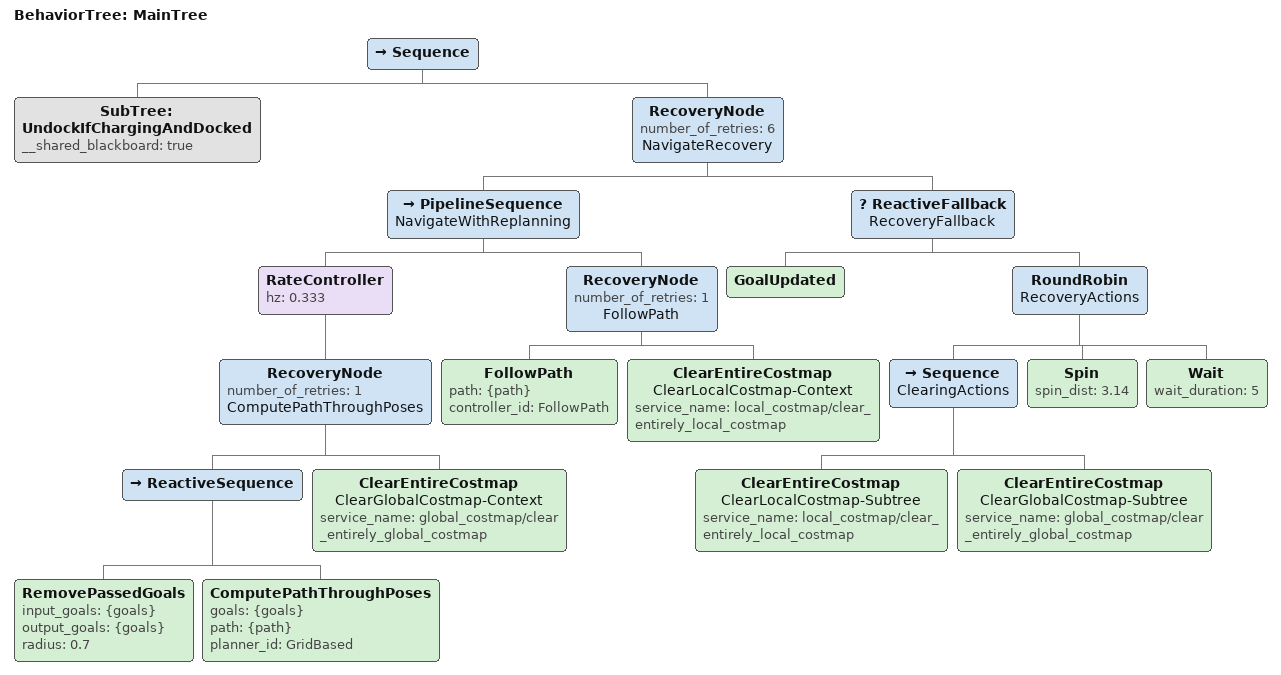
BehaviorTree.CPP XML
<root main_tree_to_execute="MainTree">
  <include ros_pkg="opennav_docking_bt" path="behavior_trees/undock_if_charging_and_docked.xml"/>

  <BehaviorTree ID="MainTree">
    <Sequence>
      <SubTree ID="UndockIfChargingAndDocked" __shared_blackboard="true"/>
      <RecoveryNode number_of_retries="6" name="NavigateRecovery">
        <PipelineSequence name="NavigateWithReplanning">
          <RateController hz="0.333">
            <RecoveryNode number_of_retries="1" name="ComputePathThroughPoses">
              <ReactiveSequence>
                <RemovePassedGoals input_goals="{goals}" output_goals="{goals}" radius="0.7"/>
                <ComputePathThroughPoses goals="{goals}" path="{path}" planner_id="GridBased"/>
              </ReactiveSequence>
              <ClearEntireCostmap name="ClearGlobalCostmap-Context" service_name="global_costmap/clear_entirely_global_costmap"/>
            </RecoveryNode>
          </RateController>
          <RecoveryNode number_of_retries="1" name="FollowPath">
            <FollowPath path="{path}" controller_id="FollowPath"/>
            <ClearEntireCostmap name="ClearLocalCostmap-Context" service_name="local_costmap/clear_entirely_local_costmap"/>
          </RecoveryNode>
        </PipelineSequence>
        <ReactiveFallback name="RecoveryFallback">
          <GoalUpdated/>
          <RoundRobin name="RecoveryActions">
            <Sequence name="ClearingActions">
              <ClearEntireCostmap name="ClearLocalCostmap-Subtree" service_name="local_costmap/clear_entirely_local_costmap"/>
              <ClearEntireCostmap name="ClearGlobalCostmap-Subtree" service_name="global_costmap/clear_entirely_global_costmap"/>
            </Sequence>
            <Spin spin_dist="3.14"/>
            <Wait wait_duration="5"/>
          </RoundRobin>
        </ReactiveFallback>
      </RecoveryNode>
    </Sequence>
  </BehaviorTree>
</root>
